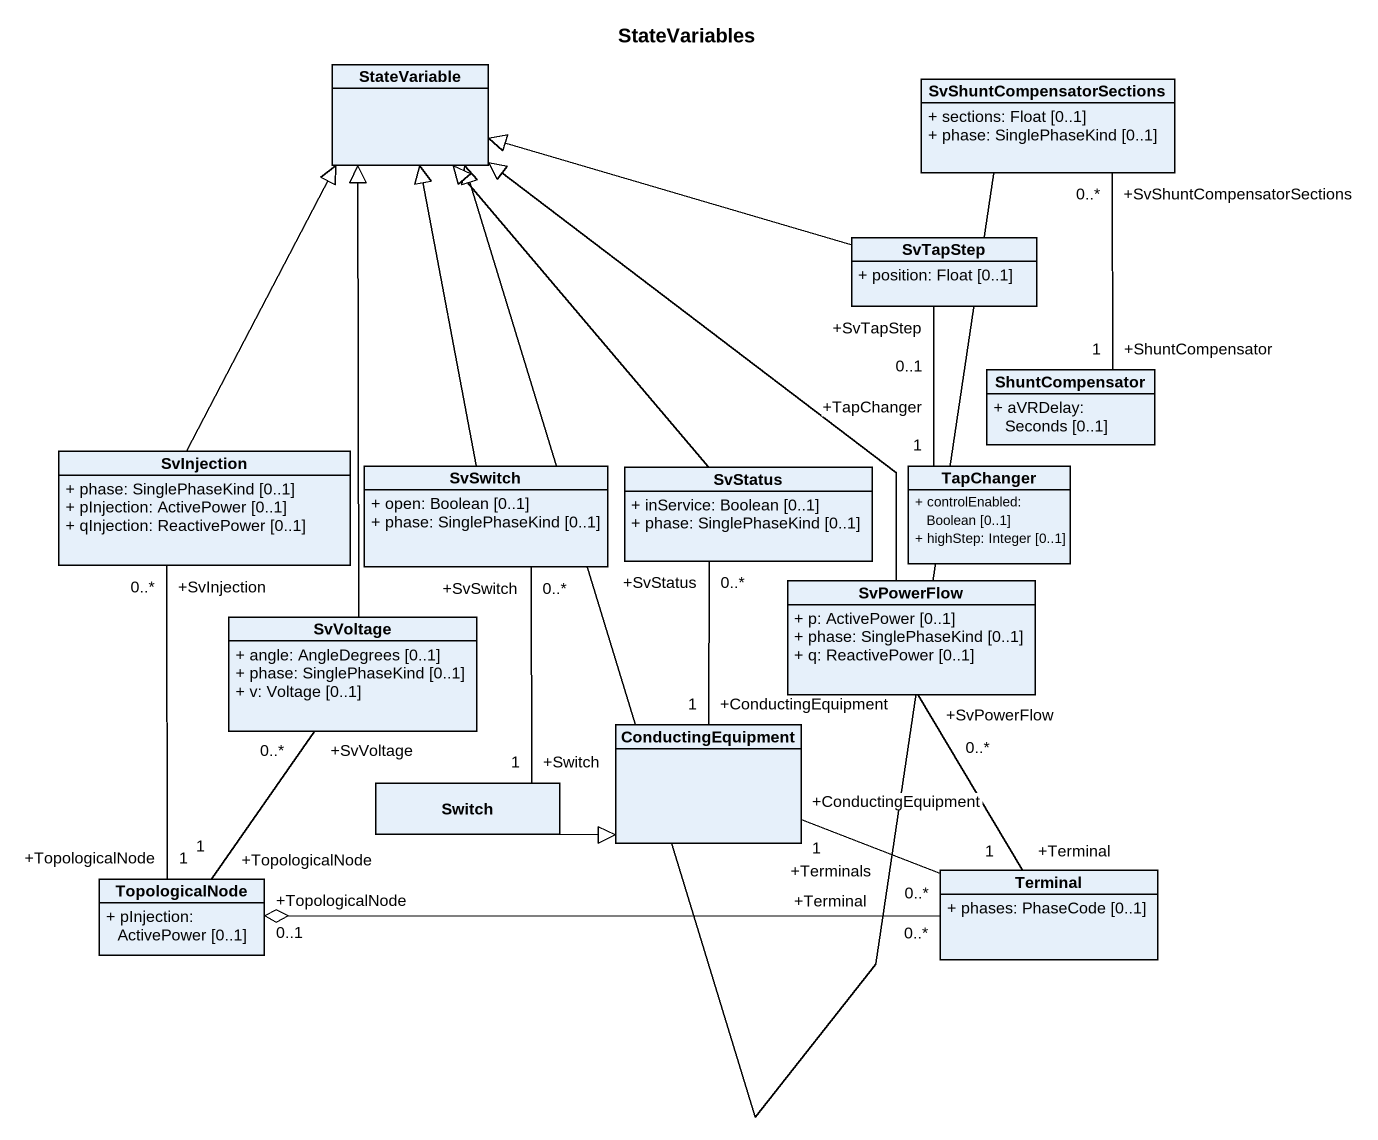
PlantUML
@startuml
title StateVariables
hide circle
hide empty members
skinparam classAttributeIconSize 0
class StateVariable
class SvShuntCompensatorSections {
  + sections: Float [0..1]
  + phase: SinglePhaseKind [0..1]
}
class SvTapStep {
  + position: Float [0..1]
}
class ShuntCompensator {
  + aVRDelay: Seconds [0..1]
}
class SvInjection {
  + phase: SinglePhaseKind [0..1]
  + pInjection: ActivePower [0..1]
  + qInjection: ReactivePower [0..1]
}
class SvSwitch {
  + open: Boolean [0..1]
  + phase: SinglePhaseKind [0..1]
}
class SvStatus {
  + inService: Boolean [0..1]
  + phase: SinglePhaseKind [0..1]
}
class TapChanger {
  + controlEnabled: Boolean [0..1]
  + highStep: Integer [0..1]
}
class SvPowerFlow {
  + p: ActivePower [0..1]
  + phase: SinglePhaseKind [0..1]
  + q: ReactivePower [0..1]
}
class SvVoltage {
  + angle: AngleDegrees [0..1]
  + phase: SinglePhaseKind [0..1]
  + v: Voltage [0..1]
}
class ConductingEquipment
class Switch
class Terminal {
  + phases: PhaseCode [0..1]
}
class TopologicalNode {
  + pInjection: ActivePower [0..1]
}
SvShuntCompensatorSections -left-|> StateVariable
SvShuntCompensatorSections "+SvShuntCompensatorSections\n0..*" -- "+ShuntCompensator\n1" ShuntCompensator
SvTapStep -left-|> StateVariable
SvTapStep "+SvTapStep\n0..1" -- "+TapChanger\n1" TapChanger
SvInjection -up-|> StateVariable
SvInjection "+SvInjection\n0..*" -- "+TopologicalNode\n1" TopologicalNode
SvSwitch -up-|> StateVariable
SvSwitch "+SvSwitch\n0..*" -- "+Switch\n1" Switch
SvStatus -up-|> StateVariable
SvStatus "+SvStatus\n0..*" -- "+ConductingEquipment\n1" ConductingEquipment
SvPowerFlow -up-|> StateVariable
SvPowerFlow "+SvPowerFlow\n0..*" -- "+Terminal\n1" Terminal
SvVoltage -up-|> StateVariable
SvVoltage "+SvVoltage\n0..*" -- "+TopologicalNode\n1" TopologicalNode
Switch -right-|> ConductingEquipment
Terminal "+Terminals\n0..*" -left- "+ConductingEquipment\n1" ConductingEquipment
Terminal "+Terminal\n0..*" -left-o "+TopologicalNode\n0..1" TopologicalNode
@enduml
